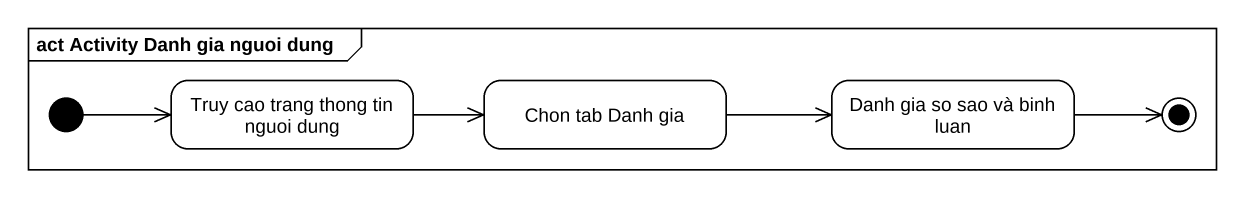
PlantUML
@startuml
mainframe act Activity Danh gia nguoi dung
hide empty description
state "Truy cao trang thong tin nguoi dung" as Truy_cao_trang_thong_tin
state "Chon tab Danh gia" as Chon_tab_Danh_gia
state "Danh gia so sao và binh luan" as Danh_gia_so_sao_và_binh_luan
[*] -right-> Truy_cao_trang_thong_tin
Truy_cao_trang_thong_tin -right-> Chon_tab_Danh_gia
Chon_tab_Danh_gia -right-> Danh_gia_so_sao_và_binh_luan
Danh_gia_so_sao_và_binh_luan -right-> [*]
@enduml
